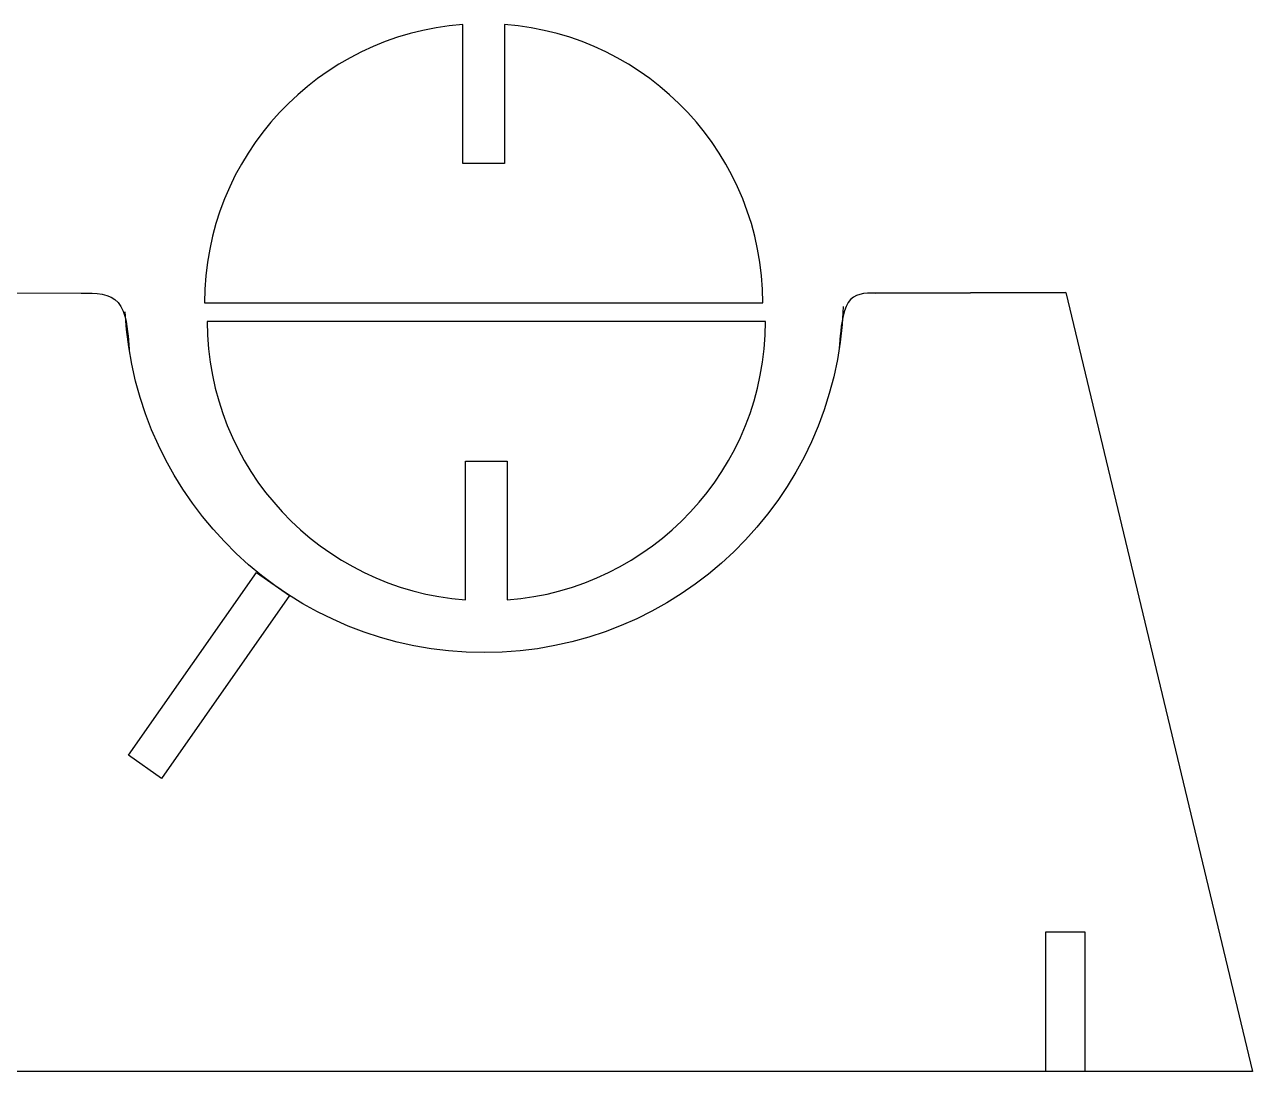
# Model space of a CAD drawing. Header units: millimetres. Extents: x -300 to 279, y -192 to 238.
# Drawn here: x -247.8 to -159.8, y 76.8 to 151.8 of the extents above; entities that cross this region are included whole.
import ezdxf

# ---------------------------------------------------------------- set-up
doc = ezdxf.new("R2010")
doc.units = ezdxf.units.MM
doc.layers.add('CAMADA_1', color=7, linetype='CONTINUOUS')

msp = doc.modelspace()

# ---------------------------------------------------------------- linework, layer by layer
at = {"layer": 'CAMADA_1', "color": 250}
for points, knots in [([(-214.9176, 131.8656), (-214.9176, 131.8656), (-234.9176, 131.8656), (-234.9176, 131.8656), (-234.9176, 142.4067), (-226.7627, 151.0427), (-216.4176, 151.8098), (-216.4176, 151.8098), (-216.4176, 141.8656), (-216.4176, 141.8656), (-216.4176, 141.8656), (-213.4176, 141.8656), (-213.4176, 141.8656), (-213.4176, 141.8656), (-213.4176, 151.8098), (-213.4176, 151.8098), (-203.0725, 151.0427), (-194.9176, 142.4067), (-194.9176, 131.8656), (-194.9176, 131.8656), (-214.9176, 131.8656), (-214.9176, 131.8656)], [0, 0, 0, 0, 0.1428571, 0.1428571, 0.1428571, 0.2857143, 0.2857143, 0.2857143, 0.4285714, 0.4285714, 0.4285714, 0.5714286, 0.5714286, 0.5714286, 0.7142857, 0.7142857, 0.7142857, 0.8571429, 0.8571429, 0.8571429, 1, 1, 1, 1]), ([(-174.637, 76.8068), (-174.637, 76.8068), (-269.8349, 76.8125), (-269.8349, 76.8125), (-269.8349, 76.8125), (-256.4928, 132.6067), (-256.4928, 132.6067)], [0, 0, 0, 0, 0.5, 0.5, 0.5, 1, 1, 1, 1]), ([(-243.7478, 132.5699), (-242.7099, 132.5669), (-241.672, 132.5639), (-241.1013, 131.894), (-240.5306, 131.224), (-240.4271, 129.8871), (-240.3749, 129.2159), (-240.3227, 128.5446), (-240.3219, 128.5391), (-240.321, 128.5335)], [0, 0, 0, 0, 0.3333333, 0.3333333, 0.3333333, 0.6666667, 0.6666667, 0.6666667, 1, 1, 1, 1]), ([(-186.8561, 132.5675), (-187.6154, 132.5653), (-188.3748, 132.5631), (-188.8058, 131.8965), (-189.2367, 131.2298), (-189.3393, 129.8987), (-189.3902, 129.2359), (-189.4411, 128.573), (-189.4402, 128.5784), (-189.4394, 128.5838)], [0, 0, 0, 0, 0.3333333, 0.3333333, 0.3333333, 0.6666667, 0.6666667, 0.6666667, 1, 1, 1, 1]), ([(-186.8561, 132.5609), (-186.8561, 132.5609), (-173.214, 132.6067), (-173.214, 132.6067), (-173.214, 132.6067), (-186.8561, 132.5609), (-186.8561, 132.5609)], [0, 0, 0, 0, 0.5, 0.5, 0.5, 1, 1, 1, 1]), ([(-173.214, 132.6067), (-173.214, 132.6067), (-159.8349, 76.8059), (-159.8349, 76.8059), (-159.8349, 76.8059), (-171.837, 76.8066), (-171.837, 76.8066)], [0, 0, 0, 0, 0.5, 0.5, 0.5, 1, 1, 1, 1]), ([(-189.1538, 131.6028), (-189.658, 117.8255), (-200.9839, 106.811), (-214.8841, 106.8109), (-228.6571, 106.8109), (-239.9046, 117.6244), (-240.5999, 131.2245)], [0, 0, 0, 0, 0.5, 0.5, 0.5, 1, 1, 1, 1]), ([(-214.7244, 130.5335), (-214.7244, 130.5335), (-194.7244, 130.5335), (-194.7244, 130.5335), (-194.7244, 119.9924), (-202.8793, 111.3564), (-213.2244, 110.5893), (-213.2244, 110.5893), (-213.2244, 120.5335), (-213.2244, 120.5335), (-213.2244, 120.5335), (-216.2244, 120.5335), (-216.2244, 120.5335), (-216.2244, 120.5335), (-216.2244, 110.5893), (-216.2244, 110.5893), (-226.5695, 111.3564), (-234.7244, 119.9924), (-234.7244, 130.5335), (-234.7244, 130.5335), (-214.7244, 130.5335), (-214.7244, 130.5335)], [0, 0, 0, 0, 0.1428571, 0.1428571, 0.1428571, 0.2857143, 0.2857143, 0.2857143, 0.4285714, 0.4285714, 0.4285714, 0.5714286, 0.5714286, 0.5714286, 0.7142857, 0.7142857, 0.7142857, 0.8571429, 0.8571429, 0.8571429, 1, 1, 1, 1]), ([(-228.8224, 110.8989), (-228.8224, 110.8989), (-231.1979, 112.5623), (-231.1979, 112.5623), (-231.1979, 112.5623), (-240.3751, 99.4558), (-240.3751, 99.4558), (-240.3751, 99.4558), (-237.9996, 97.7925), (-237.9996, 97.7925), (-237.9996, 97.7925), (-228.8224, 110.8989), (-228.8224, 110.8989)], [0, 0, 0, 0, 0.25, 0.25, 0.25, 0.5, 0.5, 0.5, 0.75, 0.75, 0.75, 1, 1, 1, 1]), ([(-174.637, 76.8059), (-174.637, 76.8059), (-171.837, 76.8059), (-171.837, 76.8059), (-171.837, 76.8059), (-171.837, 86.8059), (-171.837, 86.8059), (-171.837, 86.8059), (-174.637, 86.8059), (-174.637, 86.8059), (-174.637, 86.8059), (-174.637, 76.8059), (-174.637, 76.8059)], [0, 0, 0, 0, 0.25, 0.25, 0.25, 0.5, 0.5, 0.5, 0.75, 0.75, 0.75, 1, 1, 1, 1])]:
    msp.add_open_spline(points, degree=3, knots=knots, dxfattribs=at)
msp.add_open_spline([(-256.4928, 132.6067), (-256.4928, 132.6067), (-243.6782, 132.5609), (-243.6782, 132.5609)], degree=3, dxfattribs=at)

doc.saveas('drawing.dxf')
